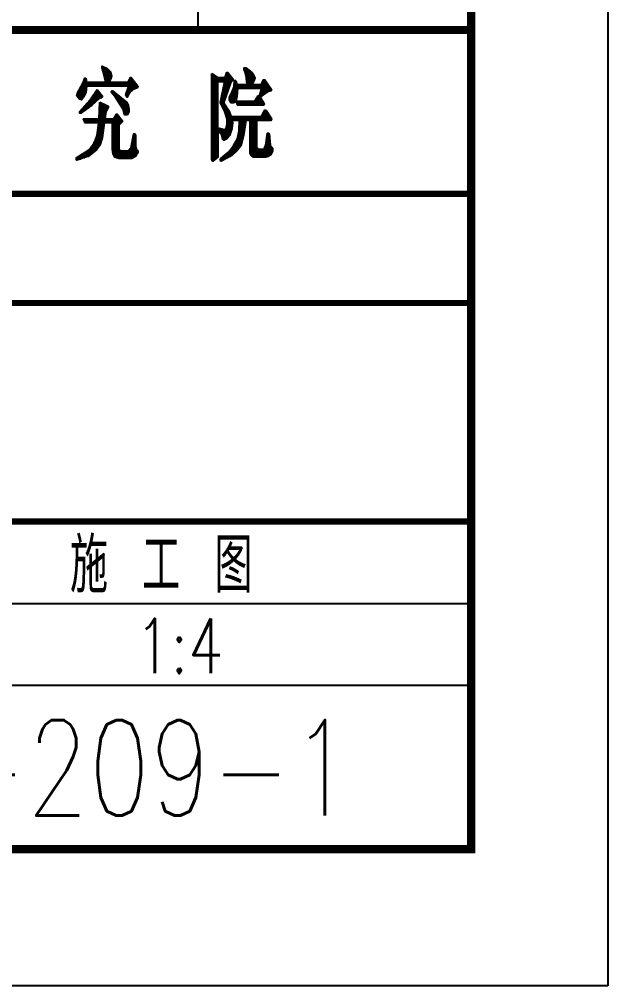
# Model space of a CAD drawing. Extents: x 2423 to 4272, y 1058 to 1658.
# Drawn here: x 3220.9 to 3264, y 1057.6 to 1128.3 of the extents above; entities that cross this region are included whole.
import ezdxf
from ezdxf.enums import TextEntityAlignment as Align

# ---------------------------------------------------------------- set-up
doc = ezdxf.new("R2010")
doc.units = 0
doc.header["$LTSCALE"] = 9
doc.header["$MEASUREMENT"] = 0
doc.layers.get('0').update_dxf_attribs({"linetype": 'CONTINUOUS'})
doc.layers.add('1', color=2, linetype='CONTINUOUS')
doc.layers.add('2', color=1, linetype='CONTINUOUS')
doc.styles.add('HZ', font='txt', dxfattribs={"width": 0.75, "bigfont": 'hztxt'})

# ---------------------------------------------------------------- blocks, each defined once
blk = doc.blocks.new('*X2')
at = {"color": 0}
for p, q in [((44992.2, -950), (45010.3, -950)), ((44994.6, -960), (45030.1, -960)), ((44998.1, -970), (45040.6, -970)), ((45001.2, -980), (45051.1, -980)), ((45003.5, -990), (45055.6, -990)), ((45906.2, -990), (45916.6, -990)), ((46033.5, -960), (46054.6, -960)), ((46035.9, -970), (46067.5, -970)), ((46040.6, -980), (46080.3, -980)), ((46043.2, -990), (46092, -990)), ((44856.4, -1060), (45232.8, -1060)), ((44859.7, -1050), (44876.7, -1050)), ((44862.5, -1040), (44875.3, -1040)), ((44865.3, -1030), (44873.9, -1030)), ((45005.9, -1000), (45058.4, -1000)), ((45008.2, -1010), (45061.2, -1010)), ((45010.5, -1020), (45059.6, -1020)), ((45012.9, -1030), (45057.1, -1030)), ((45015.7, -1040), (45052.9, -1040)), ((45018.5, -1050), (45048.7, -1050)), ((45187.9, -1050), (45225.1, -1050)), ((45192.5, -1040), (45217.5, -1040)), ((45197.2, -1030), (45209.8, -1030)), ((45796.6, -1000), (45805.2, -1000)), ((45796.6, -1010), (45819.2, -1010)), ((45796.6, -1020), (45833.2, -1020)), ((45796.6, -1030), (45948.1, -1030)), ((45796.6, -1040), (45951.8, -1040)), ((45796.6, -1050), (45945.2, -1050)), ((45796.6, -1060), (45841.5, -1060)), ((45888.9, -1060), (45938.2, -1060)), ((45895.7, -1020), (45940.2, -1020)), ((45899.2, -1010), (45932.3, -1010)), ((45902.7, -1000), (45924.5, -1000)), ((45962.8, -1060), (45976, -1060)), ((45963.7, -1050), (45973.2, -1050)), ((46045.2, -1000), (46099, -1000)), ((46047.2, -1010), (46104.4, -1010)), ((46049.2, -1020), (46107.9, -1020)), ((46050.6, -1030), (46110.6, -1030)), ((46051.8, -1040), (46107.1, -1040)), ((46052.9, -1050), (46103.6, -1050)), ((46054.8, -1060), (46098.8, -1060)), ((46167.3, -1060), (46198.2, -1060)), ((46172, -1050), (46191.2, -1050)), ((44817.6, -1130), (44874.1, -1130)), ((44822.9, -1120), (44875, -1120)), ((44828.4, -1110), (44875.9, -1110)), ((44834, -1100), (44876.8, -1100)), ((44839.6, -1090), (44877.6, -1090)), ((44845.2, -1080), (45248, -1080)), ((44850.8, -1070), (45240.4, -1070)), ((44942.9, -1130), (44970.8, -1130)), ((44949.3, -1120), (44962.9, -1120)), ((45063, -1130), (45079.5, -1130)), ((45174.6, -1130), (45201.8, -1130)), ((45177.8, -1120), (45211.6, -1120)), ((45181, -1110), (45222.2, -1110)), ((45184.1, -1100), (45246.7, -1100)), ((45187.3, -1090), (45252.6, -1090)), ((45796.6, -1070), (45841.5, -1070)), ((45796.6, -1080), (45841.5, -1080)), ((45796.6, -1090), (45841.5, -1090)), ((45796.6, -1100), (45841.5, -1100)), ((45796.6, -1110), (45841.5, -1110)), ((45796.6, -1120), (45841.5, -1120)), ((45796.6, -1130), (45841.5, -1130)), ((45874.4, -1130), (45910.3, -1130)), ((45876.5, -1120), (45913.8, -1120)), ((45878.6, -1110), (45917.3, -1110)), ((45880.6, -1100), (45920.8, -1100)), ((45882.7, -1090), (45924.3, -1090)), ((45884.8, -1080), (45927.8, -1080)), ((45886.8, -1070), (45931.3, -1070)), ((45945.6, -1130), (45982.7, -1130)), ((45949.5, -1120), (45983.4, -1120)), ((45953.4, -1110), (45984.1, -1110)), ((45957.2, -1100), (46226.2, -1100)), ((45960.2, -1090), (46219.2, -1090)), ((45961.1, -1080), (46212.2, -1080)), ((45962, -1070), (45978.8, -1070)), ((46059.4, -1070), (46093.5, -1070)), ((46155.3, -1130), (46202.2, -1130)), ((46158.8, -1120), (46230.2, -1120)), ((46162.3, -1110), (46233.2, -1110)), ((46162.6, -1070), (46205.2, -1070)), ((44810.1, -1150), (44866.3, -1150)), ((44810.4, -1160), (44861.6, -1160)), ((44812.5, -1140), (44870.9, -1140)), ((44817.4, -1170), (44856.4, -1170)), ((44824.4, -1180), (44847.1, -1180)), ((44894.4, -1200), (44947.3, -1200)), ((44903.2, -1190), (44957.8, -1190)), ((44910.6, -1180), (44968.8, -1180)), ((44917, -1170), (44989.8, -1170)), ((44923.5, -1160), (44992.2, -1160)), ((44930, -1150), (44986.5, -1150)), ((44936.4, -1140), (44978.7, -1140)), ((45066.6, -1140), (45092, -1140)), ((45074.8, -1150), (45104.5, -1150)), ((45083, -1160), (45117, -1160)), ((45090.9, -1170), (45129.5, -1170)), ((45097.5, -1180), (45142, -1180)), ((45104, -1190), (45154.5, -1190)), ((45110.5, -1200), (45167, -1200)), ((45168.2, -1150), (45186.5, -1150)), ((45171.4, -1140), (45192.1, -1140)), ((45171.8, -1160), (45180.9, -1160)), ((45796.6, -1140), (45841.5, -1140)), ((45796.6, -1150), (45841.5, -1150)), ((45796.6, -1160), (45841.5, -1160)), ((45796.6, -1170), (45841.5, -1170)), ((45796.6, -1180), (45841.5, -1180)), ((45796.6, -1190), (45841.5, -1190)), ((45796.6, -1200), (45841.5, -1200)), ((45859.9, -1200), (45885.8, -1200)), ((45862, -1190), (45889.3, -1190)), ((45864, -1180), (45892.8, -1180)), ((45866.1, -1170), (45896.3, -1170)), ((45868.2, -1160), (45899.8, -1160)), ((45870.3, -1150), (45903.3, -1150)), ((45872.3, -1140), (45906.8, -1140)), ((45927.3, -1170), (45978.7, -1170)), ((45927.3, -1180), (45976.4, -1180)), ((45929.2, -1190), (45974.1, -1190)), ((45931.9, -1160), (45980.6, -1160)), ((45934.4, -1200), (45969.5, -1200)), ((45937.2, -1150), (45981.3, -1150)), ((45941.7, -1140), (45982, -1140)), ((45977.1, -1200), (46170.7, -1200)), ((46115.9, -1190), (46164.4, -1190)), ((46121.9, -1180), (46158.1, -1180)), ((46127.9, -1170), (46151.8, -1170)), ((46133.9, -1160), (46145.5, -1160)), ((46148.3, -1150), (46175.8, -1150)), ((46151.8, -1140), (46188.2, -1140)), ((46151.8, -1160), (46165.3, -1160)), ((44832.3, -1270), (44858.8, -1270)), ((44841.2, -1260), (44872.8, -1260)), ((44850, -1250), (44886.8, -1250)), ((44858.9, -1240), (44900.8, -1240)), ((44867.8, -1230), (44914.8, -1230)), ((44876.6, -1220), (44926.3, -1220)), ((44885.5, -1210), (44936.8, -1210)), ((44973.7, -1270), (45023, -1270)), ((44974, -1260), (45028.6, -1260)), ((44974.3, -1250), (45034.2, -1250)), ((44974.7, -1240), (45037.1, -1240)), ((44975, -1230), (45030.7, -1230)), ((44975.3, -1220), (45009.7, -1220)), ((44975.7, -1210), (44988.7, -1210)), ((45117.1, -1210), (45175.1, -1210)), ((45123.6, -1220), (45180.3, -1220)), ((45130.1, -1230), (45184.5, -1230)), ((45136.7, -1240), (45185.9, -1240)), ((45143.2, -1250), (45187.3, -1250)), ((45148.4, -1260), (45188.2, -1260)), ((45151.2, -1270), (45188.2, -1270)), ((45796.6, -1210), (45841.5, -1210)), ((45796.6, -1220), (45841.5, -1220)), ((45796.6, -1230), (45841.5, -1230)), ((45796.6, -1240), (45841.5, -1240)), ((45796.6, -1250), (45841.5, -1250)), ((45796.6, -1260), (45841.5, -1260)), ((45796.6, -1270), (45841.5, -1270)), ((45858, -1210), (45882.6, -1210)), ((45863.1, -1220), (45888.9, -1220)), ((45868.2, -1230), (45895.3, -1230)), ((45873.3, -1240), (45901.6, -1240)), ((45878.4, -1250), (45908, -1250)), ((45883.5, -1260), (45914.4, -1260)), ((45888.6, -1270), (45920.7, -1270)), ((45981.3, -1210), (46177, -1210)), ((45985.5, -1220), (46178.9, -1220)), ((46180.4, -1270), (46197.7, -1270)), ((44828.9, -1280), (44844.8, -1280)), ((44859, -1330), (45132.9, -1330)), ((44863.2, -1340), (45139.2, -1340)), ((44972, -1320), (45013.6, -1320)), ((44972.3, -1310), (45015.2, -1310)), ((44972.7, -1300), (45016.7, -1300)), ((44973, -1290), (45018.3, -1290)), ((44973.3, -1280), (45019.8, -1280)), ((45081.7, -1320), (45125, -1320)), ((45087.5, -1310), (45117.1, -1310)), ((45093.3, -1300), (45109.2, -1300)), ((45154, -1280), (45186.1, -1280)), ((45157.1, -1290), (45181, -1290)), ((45796.6, -1280), (45841.5, -1280)), ((45796.6, -1290), (45841.5, -1290)), ((45796.6, -1300), (45841.5, -1300)), ((45796.6, -1310), (45841.5, -1310)), ((45796.6, -1320), (45841.5, -1320)), ((45796.6, -1330), (45841.5, -1330)), ((45796.6, -1340), (45841.5, -1340)), ((45892.4, -1280), (45925.7, -1280)), ((45895.6, -1290), (45929.7, -1290)), ((45898.7, -1300), (45933.7, -1300)), ((45901.8, -1310), (45937.7, -1310)), ((45904.9, -1320), (45940.6, -1320)), ((45906.9, -1330), (45942.6, -1330)), ((45906.9, -1340), (45944.6, -1340)), ((45943.9, -1310), (46223.1, -1310)), ((45946.7, -1320), (46229.5, -1320)), ((45949.5, -1330), (46232.3, -1330)), ((46000.7, -1340), (46045.4, -1340)), ((46078.4, -1340), (46123.3, -1340)), ((46164.7, -1300), (46216.8, -1300)), ((46169.9, -1290), (46210.4, -1290)), ((46175.2, -1280), (46204, -1280)), ((44867.4, -1350), (45138.9, -1350)), ((44960.6, -1410), (45000.5, -1410)), ((44961.9, -1400), (45002, -1400)), ((44963.2, -1390), (45003.5, -1390)), ((44964.5, -1380), (45004.9, -1380)), ((44965.8, -1370), (45006.4, -1370)), ((44967.1, -1360), (45007.9, -1360)), ((45069.8, -1360), (45128.4, -1360)), ((45069.8, -1370), (45117.9, -1370)), ((45069.8, -1380), (45114.7, -1380)), ((45069.8, -1390), (45114.7, -1390)), ((45069.8, -1400), (45114.7, -1400)), ((45069.8, -1410), (45114.7, -1410)), ((45796.6, -1350), (45841.5, -1350)), ((45796.6, -1360), (45841.5, -1360)), ((45796.6, -1370), (45841.5, -1370)), ((45796.6, -1380), (45841.5, -1380)), ((45796.6, -1390), (45841.5, -1390)), ((45796.6, -1400), (45841.5, -1400)), ((45796.6, -1410), (45939.4, -1410)), ((45846.2, -1400), (45863.9, -1400)), ((45894.9, -1400), (45942.5, -1400)), ((45900.5, -1390), (45944.3, -1390)), ((45903.3, -1380), (45945.3, -1380)), ((45906.1, -1370), (45946.3, -1370)), ((45906.9, -1350), (45946.6, -1350)), ((45906.9, -1360), (45947.3, -1360)), ((45996.9, -1410), (46035.1, -1410)), ((45997.5, -1400), (46036.6, -1400)), ((45998, -1390), (46038, -1390)), ((45998.5, -1380), (46039.5, -1380)), ((45999.1, -1370), (46041, -1370)), ((45999.6, -1360), (46042.5, -1360)), ((46000.1, -1350), (46043.9, -1350)), ((46078.4, -1350), (46123.3, -1350)), ((46078.4, -1360), (46123.3, -1360)), ((46078.4, -1370), (46123.3, -1370)), ((46078.4, -1380), (46123.3, -1380)), ((46078.4, -1390), (46123.3, -1390)), ((46078.4, -1400), (46123.3, -1400)), ((46078.4, -1410), (46123.3, -1410)), ((44944.6, -1480), (44988, -1480)), ((44948.1, -1470), (44991.1, -1470)), ((44951.6, -1460), (44993.1, -1460)), ((44955.1, -1450), (44994.6, -1450)), ((44956.6, -1440), (44996.1, -1440)), ((44957.9, -1430), (44997.6, -1430)), ((44959.2, -1420), (44999, -1420)), ((45069.8, -1420), (45114.7, -1420)), ((45069.8, -1430), (45114.7, -1430)), ((45069.8, -1440), (45114.7, -1440)), ((45069.8, -1450), (45114.7, -1450)), ((45069.8, -1460), (45114.7, -1460)), ((45069.8, -1470), (45114.7, -1470)), ((45069.8, -1480), (45114.7, -1480)), ((45216.1, -1480), (45237.2, -1480)), ((45218.2, -1470), (45237.2, -1470)), ((45220.3, -1460), (45237.2, -1460)), ((45222.3, -1450), (45237.2, -1450)), ((45224.4, -1440), (45235.1, -1440)), ((45796.6, -1420), (45841.5, -1420)), ((45796.6, -1430), (45841.5, -1430)), ((45796.6, -1440), (45841.5, -1440)), ((45796.6, -1450), (45841.5, -1450)), ((45796.6, -1460), (45841.5, -1460)), ((45796.6, -1470), (45841.5, -1470)), ((45796.6, -1480), (45841.5, -1480)), ((45847.5, -1420), (45936.3, -1420)), ((45857.3, -1430), (45933.2, -1430)), ((45867.1, -1440), (45930, -1440)), ((45871.7, -1450), (45926.3, -1450)), ((45874.1, -1460), (45917.6, -1460)), ((45876.4, -1470), (45908.8, -1470)), ((45881, -1480), (45893.2, -1480)), ((45980.2, -1480), (46021, -1480)), ((45984.9, -1470), (46023.7, -1470)), ((45987, -1460), (46026.4, -1460)), ((45989.1, -1450), (46029.1, -1450)), ((45991.2, -1440), (46030.7, -1440)), ((45993.3, -1430), (46032.2, -1430)), ((45995.4, -1420), (46033.6, -1420)), ((46078.4, -1420), (46123.3, -1420)), ((46078.4, -1430), (46123.3, -1430)), ((46078.4, -1440), (46123.3, -1440)), ((46078.4, -1450), (46123.3, -1450)), ((46078.4, -1460), (46123.3, -1460)), ((46078.4, -1470), (46123.3, -1470)), ((46078.4, -1480), (46123.3, -1480)), ((46198.1, -1480), (46221.5, -1480)), ((46199.5, -1470), (46220.5, -1470)), ((46200.9, -1460), (46219.5, -1460)), ((46202.3, -1450), (46218.5, -1450)), ((46203.7, -1440), (46217.5, -1440)), ((44901, -1550), (44954.1, -1550)), ((44908, -1540), (44961.1, -1540)), ((44915, -1530), (44968.1, -1530)), ((44922, -1520), (44975.1, -1520)), ((44929, -1510), (44978.6, -1510)), ((44935.7, -1500), (44981.7, -1500)), ((44940.3, -1490), (44984.9, -1490)), ((45069.8, -1490), (45114.7, -1490)), ((45069.8, -1500), (45114.7, -1500)), ((45069.8, -1510), (45114.7, -1510)), ((45069.8, -1520), (45114.7, -1520)), ((45069.8, -1530), (45114.7, -1530)), ((45069.8, -1540), (45114.7, -1540)), ((45070, -1550), (45116.1, -1550)), ((45192.6, -1550), (45244.3, -1550)), ((45201.4, -1540), (45241.5, -1540)), ((45205.8, -1530), (45238.7, -1530)), ((45207.9, -1520), (45237.2, -1520)), ((45210, -1510), (45237.2, -1510)), ((45212, -1500), (45237.2, -1500)), ((45214.1, -1490), (45237.2, -1490)), ((45796.6, -1490), (45841.5, -1490)), ((45796.6, -1500), (45841.5, -1500)), ((45796.6, -1510), (45841.5, -1510)), ((45796.6, -1520), (45841.5, -1520)), ((45796.6, -1530), (45841.5, -1530)), ((45796.6, -1540), (45841.5, -1540)), ((45796.6, -1550), (45841.5, -1550)), ((45936, -1550), (45988.3, -1550)), ((45943.8, -1540), (45996.5, -1540)), ((45951.7, -1530), (46004.6, -1530)), ((45958.4, -1520), (46010.2, -1520)), ((45963.9, -1510), (46012.9, -1510)), ((45969.3, -1500), (46015.6, -1500)), ((45974.8, -1490), (46018.3, -1490)), ((46078.4, -1490), (46123.3, -1490)), ((46078.4, -1500), (46123.3, -1500)), ((46078.4, -1510), (46123.3, -1510)), ((46078.4, -1520), (46123.3, -1520)), ((46078.4, -1530), (46123.3, -1530)), ((46078.4, -1540), (46129.9, -1540)), ((46078.4, -1550), (46241.7, -1550)), ((46182, -1540), (46240.2, -1540)), ((46187.5, -1530), (46233.2, -1530)), ((46192.2, -1520), (46226.2, -1520)), ((46193.9, -1510), (46224.5, -1510)), ((46195.3, -1500), (46223.5, -1500)), ((46196.7, -1490), (46222.5, -1490)), ((44804.4, -1620), (44837, -1620)), ((44807.9, -1610), (44866.4, -1610)), ((44824, -1600), (44894.9, -1600)), ((44840.1, -1590), (44907.1, -1590)), ((44856.2, -1580), (44919.4, -1580)), ((44872.3, -1570), (44931.6, -1570)), ((44888.4, -1560), (44943.9, -1560)), ((45071.2, -1560), (45253.5, -1560)), ((45072.3, -1570), (45253.5, -1570)), ((45073.5, -1580), (45248.7, -1580)), ((45077.5, -1590), (45243.1, -1590)), ((45082.8, -1600), (45237.5, -1600)), ((45095, -1610), (45221.8, -1610)), ((45796.6, -1560), (45841.5, -1560)), ((45796.6, -1570), (45841.5, -1570)), ((45796.6, -1580), (45841.5, -1580)), ((45796.6, -1590), (45841.5, -1590)), ((45796.6, -1600), (45841.5, -1600)), ((45796.6, -1610), (45837, -1610)), ((45796.6, -1620), (45824.4, -1620)), ((45860.6, -1620), (45895.6, -1620)), ((45871.8, -1610), (45914.6, -1610)), ((45884.1, -1600), (45933.6, -1600)), ((45896.3, -1590), (45948.6, -1590)), ((45908.6, -1580), (45959.1, -1580)), ((45920.2, -1570), (45969.6, -1570)), ((45928.1, -1560), (45980.1, -1560)), ((46078.4, -1560), (46241.6, -1560)), ((46078.4, -1570), (46237.4, -1570)), ((46079.7, -1580), (46233.2, -1580)), ((46084.3, -1590), (46227.9, -1590)), ((46093.9, -1600), (46213.9, -1600)), ((45800.9, -1630), (45811.8, -1630)), ((45862.2, -1630), (45876.6, -1630))]:
    blk.add_line(p, q, dxfattribs=at)

msp = doc.modelspace()

# ---------------------------------------------------------------- linework, layer by layer
at = {"layer": '1'}
msp.add_line((3234, 1127.552), (3234, 1139.552), dxfattribs=at)
at = {"layer": '1', "color": 2}
for p, q in [((3074, 1085.552), (3254, 1085.552)), ((3074, 1079.552), (3254, 1079.552))]:
    msp.add_line(p, q, dxfattribs=at)
at = {"layer": '1'}
msp.add_lwpolyline([(2423, 1057.552), (2423, 1651.552), (3264, 1651.552), (3264, 1057.552)], close=True, dxfattribs=at)
at = {"layer": '1', "color": 2}
for points in [[(3225.762, 1124.019), (3225.803, 1123.728), (3225.803, 1123.728), (3227.232, 1123.728), (3227.232, 1123.728), (3227.151, 1124.019), (3227.151, 1124.019), (3227.028, 1124.544), (3227.028, 1124.544), (3226.946, 1124.778), (3226.946, 1124.778), (3226.946, 1124.894), (3226.946, 1124.894), (3227.314, 1124.719), (3227.314, 1124.719), (3227.559, 1124.486), (3227.559, 1124.486), (3227.641, 1124.194), (3227.641, 1124.194), (3227.6, 1124.019), (3227.6, 1124.019), (3227.477, 1123.728), (3227.477, 1123.728), (3228.866, 1123.728), (3228.866, 1123.728), (3229.029, 1124.078), (3229.029, 1124.078), (3229.07, 1124.078), (3229.07, 1124.078), (3229.56, 1123.436), (3229.56, 1123.436), (3229.519, 1123.319), (3229.519, 1123.319), (3229.233, 1123.203), (3229.233, 1123.203), (3228.947, 1122.911), (3228.947, 1122.911), (3228.784, 1122.619), (3228.784, 1122.619), (3228.702, 1122.794), (3228.702, 1122.794), (3228.906, 1123.436), (3228.906, 1123.436), (3225.803, 1123.436), (3225.803, 1123.436), (3225.762, 1122.969), (3225.762, 1122.969), (3225.599, 1122.619), (3225.599, 1122.619), (3225.436, 1122.444), (3225.436, 1122.444), (3225.272, 1122.503), (3225.272, 1122.503), (3225.109, 1122.736), (3225.109, 1122.736), (3225.15, 1122.911), (3225.15, 1122.911), (3225.272, 1123.144), (3225.272, 1123.144), (3225.599, 1123.728), (3225.599, 1123.728), (3225.681, 1124.019), (3225.681, 1124.019), (3225.721, 1124.019), (3225.721, 1124.019), (3225.762, 1124.019)], [(3236.746, 1123.844), (3236.828, 1123.553), (3236.828, 1123.553), (3237.645, 1123.553), (3237.645, 1123.553), (3237.563, 1123.728), (3237.563, 1123.728), (3237.522, 1124.078), (3237.522, 1124.078), (3237.441, 1124.486), (3237.441, 1124.486), (3237.359, 1124.661), (3237.359, 1124.661), (3237.359, 1124.778), (3237.359, 1124.778), (3237.481, 1124.778), (3237.481, 1124.778), (3237.931, 1124.428), (3237.931, 1124.428), (3238.053, 1124.253), (3238.053, 1124.253), (3238.135, 1124.019), (3238.135, 1124.019), (3238.053, 1123.786), (3238.053, 1123.786), (3237.931, 1123.553), (3237.931, 1123.553), (3238.625, 1123.553), (3238.625, 1123.553), (3238.788, 1123.903), (3238.788, 1123.903), (3238.87, 1123.903), (3238.87, 1123.903), (3239.36, 1123.203), (3239.36, 1123.203), (3239.319, 1123.086), (3239.319, 1123.086), (3239.074, 1123.028), (3239.074, 1123.028), (3238.829, 1122.853), (3238.829, 1122.853), (3238.584, 1122.619), (3238.584, 1122.619), (3238.502, 1122.794), (3238.502, 1122.794), (3238.666, 1123.261), (3238.666, 1123.261), (3236.869, 1123.261), (3236.869, 1123.261), (3236.828, 1122.678), (3236.828, 1122.678), (3236.746, 1122.328), (3236.746, 1122.328), (3236.583, 1122.211), (3236.583, 1122.211), (3236.42, 1122.211), (3236.42, 1122.211), (3236.297, 1122.444), (3236.297, 1122.444), (3236.297, 1122.619), (3236.297, 1122.619), (3236.42, 1122.853), (3236.42, 1122.853), (3236.624, 1123.378), (3236.624, 1123.378), (3236.665, 1123.844), (3236.665, 1123.844), (3236.706, 1123.844), (3236.706, 1123.844), (3236.746, 1123.844)], [(3234.991, 1124.369), (3235.399, 1124.078), (3235.399, 1124.078), (3235.971, 1124.078), (3235.971, 1124.078), (3236.093, 1124.428), (3236.093, 1124.428), (3236.175, 1124.428), (3236.175, 1124.428), (3236.542, 1123.961), (3236.542, 1123.961), (3236.542, 1123.903), (3236.542, 1123.903), (3236.338, 1123.611), (3236.338, 1123.611), (3235.848, 1122.211), (3235.848, 1122.211), (3236.256, 1121.569), (3236.256, 1121.569), (3236.42, 1121.161), (3236.42, 1121.161), (3236.501, 1120.753), (3236.501, 1120.753), (3236.461, 1120.344), (3236.461, 1120.344), (3236.297, 1119.819), (3236.297, 1119.819), (3236.093, 1119.586), (3236.093, 1119.586), (3235.889, 1119.469), (3235.889, 1119.469), (3235.807, 1119.528), (3235.807, 1119.528), (3235.726, 1119.878), (3235.726, 1119.878), (3235.44, 1120.169), (3235.44, 1120.169), (3235.44, 1118.244), (3235.44, 1118.244), (3235.072, 1117.953), (3235.072, 1117.953), (3234.991, 1118.069), (3234.991, 1118.069), (3234.991, 1124.369)], [(3235.44, 1123.786), (3235.93, 1123.786), (3235.93, 1123.786), (3235.603, 1122.211), (3235.603, 1122.211), (3235.93, 1121.569), (3235.93, 1121.569), (3236.093, 1121.044), (3236.093, 1121.044), (3236.093, 1120.636), (3236.093, 1120.636), (3236.011, 1120.344), (3236.011, 1120.344), (3235.889, 1120.228), (3235.889, 1120.228), (3235.562, 1120.344), (3235.562, 1120.344), (3235.44, 1120.286), (3235.44, 1120.286), (3235.44, 1123.786)], [(3226.579, 1123.203), (3226.946, 1122.736), (3226.946, 1122.736), (3226.946, 1122.619), (3226.946, 1122.619), (3226.701, 1122.503), (3226.701, 1122.503), (3226.211, 1122.036), (3226.211, 1122.036), (3225.395, 1121.453), (3225.395, 1121.453), (3225.313, 1121.453), (3225.313, 1121.453), (3225.313, 1121.569), (3225.313, 1121.569), (3226.089, 1122.444), (3226.089, 1122.444), (3226.579, 1123.203)], [(3227.722, 1123.086), (3228.743, 1122.269), (3228.743, 1122.269), (3228.866, 1122.036), (3228.866, 1122.036), (3228.906, 1121.744), (3228.906, 1121.744), (3228.906, 1121.569), (3228.906, 1121.569), (3228.866, 1121.453), (3228.866, 1121.453), (3228.784, 1121.336), (3228.784, 1121.336), (3228.621, 1121.336), (3228.621, 1121.336), (3228.58, 1121.453), (3228.58, 1121.453), (3228.498, 1121.744), (3228.498, 1121.744), (3227.926, 1122.619), (3227.926, 1122.619), (3227.641, 1122.969), (3227.641, 1122.969), (3227.681, 1123.086), (3227.681, 1123.086), (3227.722, 1123.086)], [(3236.787, 1122.328), (3238.135, 1122.328), (3238.135, 1122.328), (3238.38, 1122.736), (3238.38, 1122.736), (3238.461, 1122.736), (3238.461, 1122.736), (3238.829, 1122.153), (3238.829, 1122.153), (3238.788, 1122.036), (3238.788, 1122.036), (3236.91, 1122.036), (3236.91, 1122.036), (3236.787, 1122.328)], [(3226.783, 1122.269), (3227.396, 1121.978), (3227.396, 1121.978), (3227.396, 1121.861), (3227.396, 1121.861), (3227.232, 1121.569), (3227.232, 1121.569), (3227.151, 1121.044), (3227.151, 1121.044), (3227.804, 1121.044), (3227.804, 1121.044), (3228.008, 1121.394), (3228.008, 1121.394), (3228.049, 1121.394), (3228.049, 1121.394), (3228.416, 1120.928), (3228.416, 1120.928), (3228.416, 1120.811), (3228.416, 1120.811), (3228.171, 1120.578), (3228.171, 1120.578), (3228.171, 1118.828), (3228.171, 1118.828), (3228.253, 1118.711), (3228.253, 1118.711), (3228.335, 1118.711), (3228.335, 1118.711), (3228.866, 1118.711), (3228.866, 1118.711), (3229.07, 1118.944), (3229.07, 1118.944), (3229.274, 1119.936), (3229.274, 1119.936), (3229.356, 1119.936), (3229.356, 1119.936), (3229.396, 1119.878), (3229.396, 1119.878), (3229.396, 1119.061), (3229.396, 1119.061), (3229.478, 1118.769), (3229.478, 1118.769), (3229.56, 1118.711), (3229.56, 1118.711), (3229.56, 1118.594), (3229.56, 1118.594), (3229.396, 1118.303), (3229.396, 1118.303), (3229.111, 1118.128), (3229.111, 1118.128), (3228.171, 1118.128), (3228.171, 1118.128), (3227.886, 1118.244), (3227.886, 1118.244), (3227.763, 1118.478), (3227.763, 1118.478), (3227.722, 1118.828), (3227.722, 1118.828), (3227.722, 1120.753), (3227.722, 1120.753), (3227.11, 1120.753), (3227.11, 1120.753), (3226.946, 1119.644), (3226.946, 1119.644), (3226.783, 1119.119), (3226.783, 1119.119), (3226.538, 1118.769), (3226.538, 1118.769), (3225.966, 1118.303), (3225.966, 1118.303), (3225.109, 1118.011), (3225.109, 1118.011), (3225.068, 1118.069), (3225.068, 1118.069), (3225.068, 1118.186), (3225.068, 1118.186), (3226.007, 1118.769), (3226.007, 1118.769), (3226.375, 1119.294), (3226.375, 1119.294), (3226.456, 1119.469), (3226.456, 1119.469), (3226.579, 1119.819), (3226.579, 1119.819), (3226.701, 1120.753), (3226.701, 1120.753), (3225.721, 1120.753), (3225.721, 1120.753), (3225.599, 1121.044), (3225.599, 1121.044), (3226.742, 1121.044), (3226.742, 1121.044), (3226.783, 1122.269)], [(3236.461, 1121.219), (3238.625, 1121.219), (3238.625, 1121.219), (3238.87, 1121.686), (3238.87, 1121.686), (3238.951, 1121.686), (3238.951, 1121.686), (3239.36, 1121.044), (3239.36, 1121.044), (3239.319, 1120.928), (3239.319, 1120.928), (3238.257, 1120.928), (3238.257, 1120.928), (3238.257, 1119.003), (3238.257, 1119.003), (3238.38, 1118.828), (3238.38, 1118.828), (3238.788, 1118.828), (3238.788, 1118.828), (3238.87, 1118.944), (3238.87, 1118.944), (3238.951, 1119.119), (3238.951, 1119.119), (3239.074, 1119.994), (3239.074, 1119.994), (3239.115, 1119.994), (3239.115, 1119.994), (3239.196, 1119.936), (3239.196, 1119.936), (3239.278, 1119.119), (3239.278, 1119.119), (3239.401, 1118.944), (3239.401, 1118.944), (3239.441, 1118.886), (3239.441, 1118.886), (3239.441, 1118.711), (3239.441, 1118.711), (3239.319, 1118.419), (3239.319, 1118.419), (3239.156, 1118.303), (3239.156, 1118.303), (3238.951, 1118.244), (3238.951, 1118.244), (3238.053, 1118.244), (3238.053, 1118.244), (3237.89, 1118.361), (3237.89, 1118.361), (3237.808, 1118.536), (3237.808, 1118.536), (3237.808, 1118.886), (3237.808, 1118.886), (3237.808, 1120.928), (3237.808, 1120.928), (3237.481, 1120.928), (3237.481, 1120.928), (3237.318, 1119.819), (3237.318, 1119.819), (3237.114, 1119.061), (3237.114, 1119.061), (3236.828, 1118.711), (3236.828, 1118.711), (3236.461, 1118.361), (3236.461, 1118.361), (3235.685, 1117.953), (3235.685, 1117.953), (3235.603, 1118.069), (3235.603, 1118.069), (3235.644, 1118.128), (3235.644, 1118.128), (3236.216, 1118.594), (3236.216, 1118.594), (3236.583, 1119.061), (3236.583, 1119.061), (3236.869, 1119.586), (3236.869, 1119.586), (3236.991, 1120.169), (3236.991, 1120.169), (3237.032, 1120.928), (3237.032, 1120.928), (3236.542, 1120.928), (3236.542, 1120.928), (3236.461, 1121.219)]]:
    msp.add_lwpolyline(points, dxfattribs=at)
at = {"layer": '1', "color": 2, "const_width": 0.45}
for points in [[(3254, 1115.552), (3114, 1115.552)], [(3254, 1107.552), (3074, 1107.552)], [(3254, 1091.552), (3074, 1091.552)]]:
    msp.add_lwpolyline(points, dxfattribs=at)
at = {"layer": '2'}
for p, q in [((3074, 1127.552), (3254, 1127.552)), ((3074, 1127.552), (3254, 1127.552)), ((3254, 1127.552), (3074, 1127.552)), ((3074, 1127.552), (3254, 1127.552)), ((3074, 1127.552), (3254, 1127.552)), ((3254, 1067.552), (3254, 1127.552)), ((3254, 1067.552), (3254, 1127.552)), ((3074, 1067.552), (3254, 1067.552)), ((3074, 1067.552), (3254, 1067.552)), ((3074, 1067.552), (3254, 1067.552))]:
    msp.add_line(p, q, dxfattribs=at)
at = {"layer": '2', "const_width": 0.6}
msp.add_lwpolyline([(2448, 1067.552), (2448, 1641.552), (3254, 1641.552), (3254, 1067.552)], close=True, dxfattribs=at)
at = {"layer": '2', "color": 1, "const_width": 0.6}
msp.add_lwpolyline([(3254, 1067.552), (3254, 1127.552), (3074, 1127.552), (3074, 1067.552)], close=True, dxfattribs=at)
at = {"layer": '2', "const_width": 0.6}
msp.add_lwpolyline([(3074, 1127.552), (3254, 1127.552)], dxfattribs=at)

# ---------------------------------------------------------------- block references
at = {"layer": '1', "color": 2, "xscale": 0.01, "yscale": 0.01, "zscale": 0.01}
msp.add_blockref('*X2', (2777.024, 1134.308), dxfattribs=at)

# ---------------------------------------------------------------- texts
at = {"layer": '1', "color": 2, "style": 'HZ', "width": 0.7}
msp.add_text('施 工 图', height=4, dxfattribs=at).set_placement((3231.285, 1088.549), align=Align.MIDDLE)
at = {"layer": '1', "color": 2, "style": 'HZ', "width": 0.75}
for s, height, p in [('1:4', 4, (3229.397, 1080.434)), ('20-209-1', 7, (3206.603, 1070.005))]:
    msp.add_text(s, height=height, dxfattribs=at).set_placement(p)

doc.saveas('drawing.dxf')
